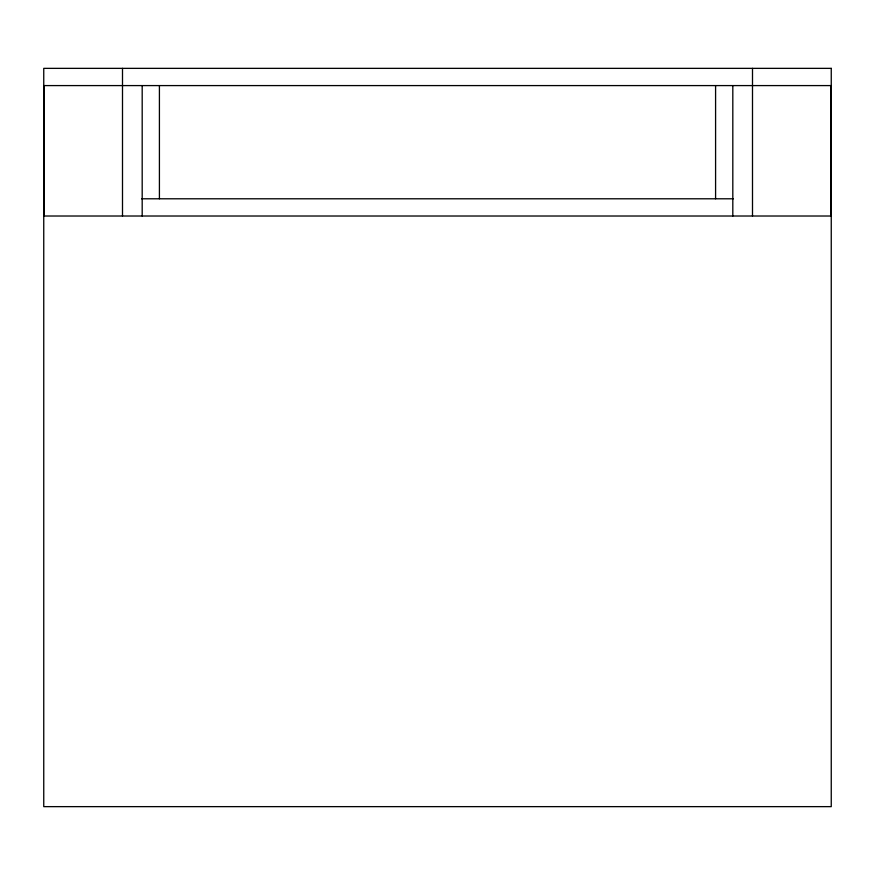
<?xml version="1.0" encoding="UTF-8"?>
<svg xmlns="http://www.w3.org/2000/svg" width="875" height="875" viewBox="0 0 875 875"><rect width="100%" height="100%" fill="white"/><g stroke="black" fill="none" stroke-linecap="round" stroke-linejoin="round"><path stroke-width="1.31" d="M43.75 85.586L831.25 85.586M141.63 198.789L733.37 198.789M830.758 85.586L830.758 216.016L44.242 216.016L44.242 85.586M752.5 68.359L752.5 216.016M732.812 85.586L732.812 216.016M715.586 85.586L715.586 198.789M159.414 85.586L159.414 198.789M142.188 85.586L142.188 216.016M122.5 68.359L122.5 216.016M831.25 68.359L43.75 68.359L43.75 806.641L831.25 806.641L831.25 68.359"/></g></svg>
